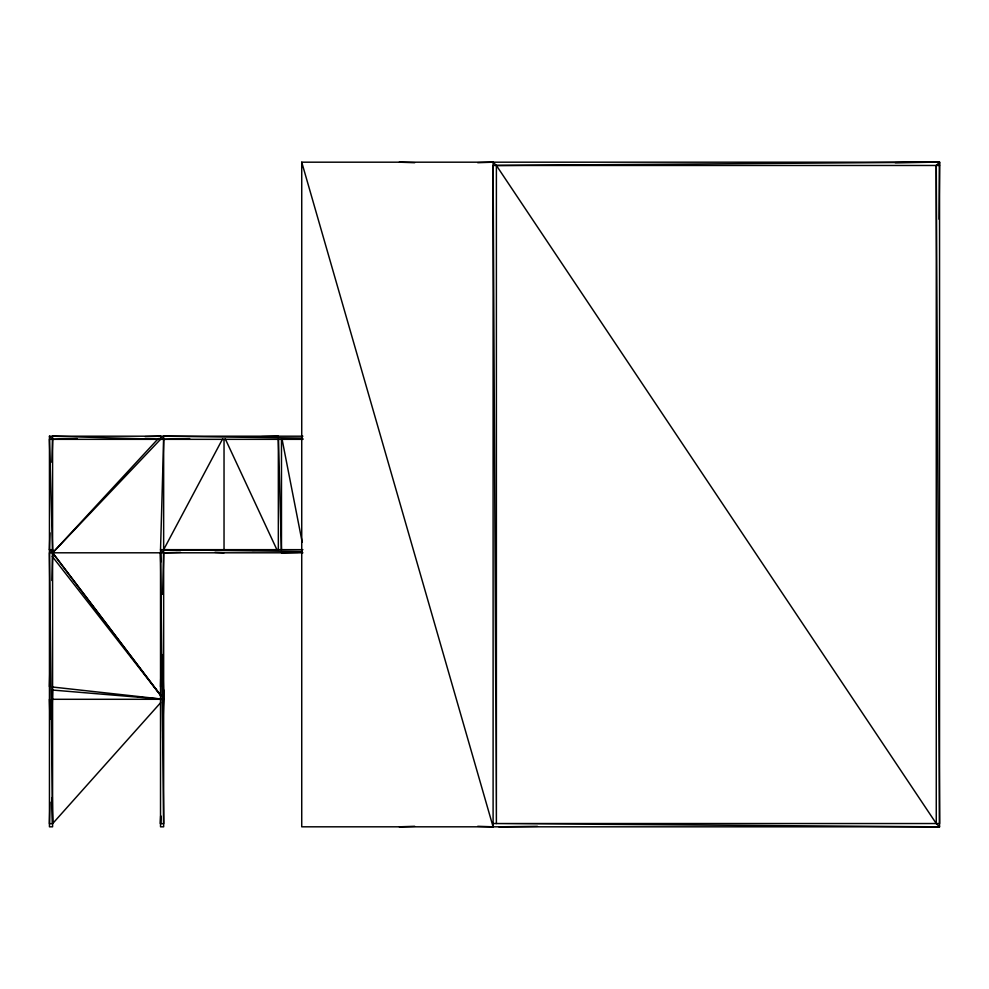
<?xml version="1.0" encoding="UTF-8"?>
<svg xmlns="http://www.w3.org/2000/svg" width="989" height="989" viewBox="0 0 989 989"><rect width="100%" height="100%" fill="white"/><g stroke="black" fill="none" stroke-linecap="round" stroke-linejoin="round"><path stroke-width="1.48" d="M939.056 219.237L939.55 162.184L301.732 162.184L301.732 826.816L939.55 826.816L939.55 162.184L496.391 165.472L493.103 162.184L477.724 162.703M49.45 686.675L49.957 665.127M51.935 580.494L52.59 552.802L49.45 549.661L49.932 532.811M49.957 802.128L49.45 823.676L52.59 823.676L160.577 702.759M51.935 717.495L52.59 689.803M160.527 686.675L160.7 678.986M162.691 594.352L163.655 552.802L160.527 549.661L163.655 439.339L160.527 436.198L145.099 436.644M160.527 823.676L160.7 815.987L160.527 823.676L163.655 823.676L160.527 552.802L160.725 562.049M162.691 731.353L163.655 689.803M162.691 737.695L163.655 699.297L162.703 654.582M51.935 462.32L52.59 439.339L49.45 436.198L302.894 436.198M177.241 550.366L163.655 549.661L222.599 438.906M158.425 438.461L52.664 552.802L160.861 695.613L52.59 552.802M160.527 436.198L160.527 439.339L52.664 552.802L49.45 439.339L302.894 439.339M936.262 165.472L939.55 823.528L493.103 823.528L939.55 826.816L936.262 823.528L936.262 165.472L939.55 162.184M399.309 826.816L414.675 826.297M52.59 439.339L77.253 438.622M163.655 439.339L189.653 438.622M261.529 436.656L278.342 436.198M302.894 438.757L281.482 439.339L281.482 549.736M163.655 552.802L180.48 552.344M252.343 550.379L278.342 549.661L278.342 439.264M281.482 552.802L298.307 552.344M895.23 162.691L933.789 162.184M498.864 826.816L537.423 826.31M939.55 165.472L493.103 165.472L496.391 823.528L496.391 165.472L936.262 823.528M49.45 549.661L52.59 549.661M302.894 549.661L160.527 549.661L160.527 826.816L163.655 826.816L163.655 436.198L302.238 438.065M302.894 552.802L49.45 552.802L52.59 823.676L51.935 797.579M52.541 699.297L163.655 699.297L52.491 687.009M163.655 549.661L302.238 551.528M160.527 439.339L52.59 436.198L52.59 826.816L49.45 826.816L49.45 436.198M399.309 162.184L414.675 162.703M477.724 826.297L493.103 826.816L493.103 162.184M214.984 552.332L224.033 552.802M52.491 690.05L163.655 699.297M52.281 556.436L160.824 695.675M225.331 438.98L277.056 550.02M301.732 162.184L493.103 826.816M282.075 439.227L302.189 542.195M278.428 439.264L281.395 549.736M49.45 699.297L49.957 719.263M224.033 439.264L224.033 549.736"/></g></svg>
